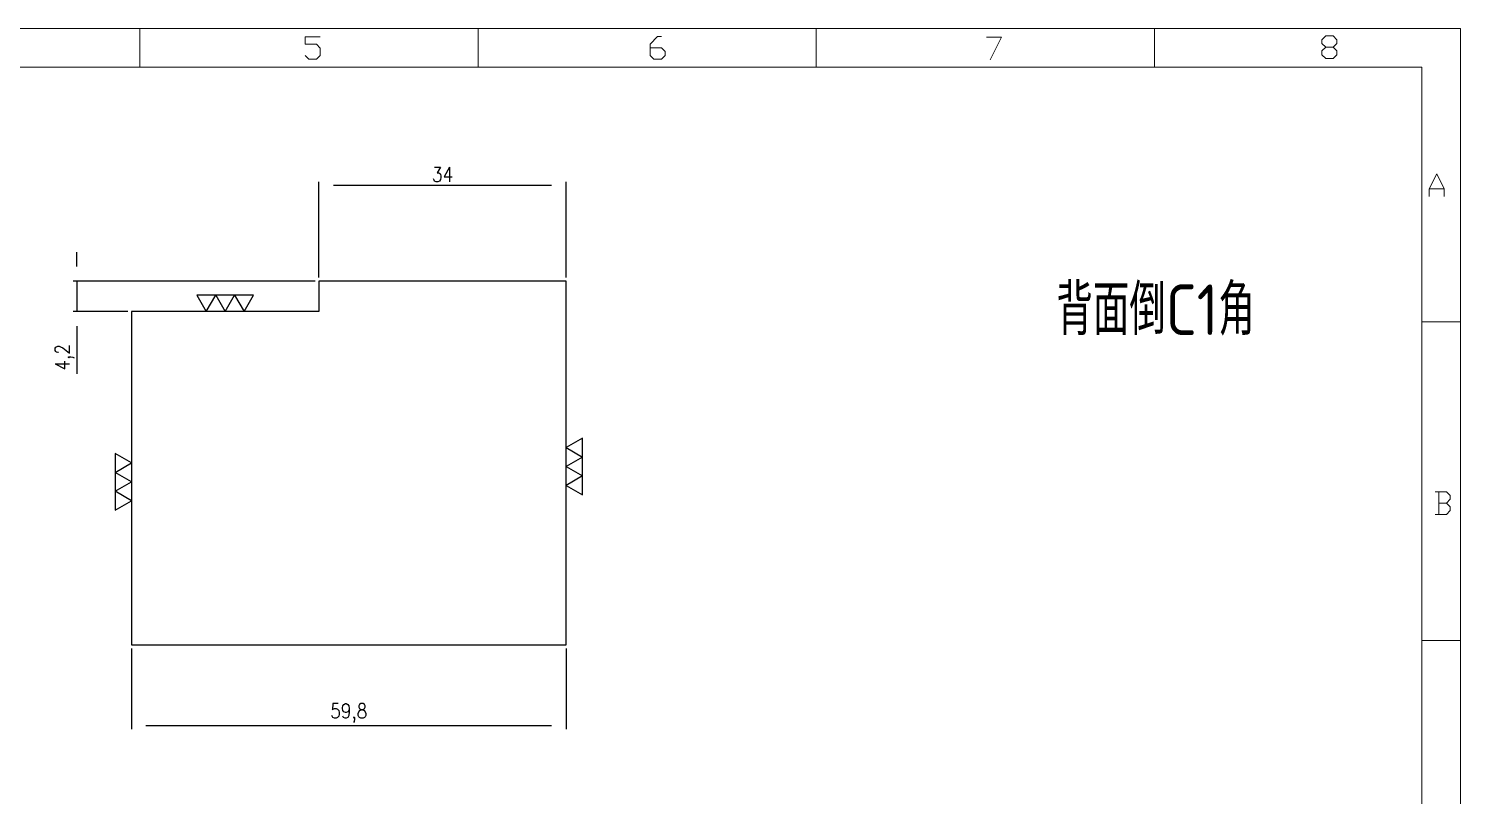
# Model space of a CAD drawing. Header units: millimetres. Extents: x 88508 to 142116, y -5268 to 20283.
# Drawn here: x 105199.8 to 105396.7, y -2931.2 to -2825.8 of the extents above; entities that cross this region are included whole.
import ezdxf
from ezdxf.enums import TextEntityAlignment as Align

# ---------------------------------------------------------------- set-up
doc = ezdxf.new("R2010")
doc.units = ezdxf.units.MM
doc.layers.add('DIM', color=4, linetype='Continuous')
doc.layers.add('TEXT', color=4, linetype='Continuous')
doc.styles.add('gbenor', font='gbenor.shx', dxfattribs={"bigfont": 'gbcbig.shx'})
doc.styles.add('GBENOR_', font='gbenor.shx', dxfattribs={"bigfont": 'gbcbig'})
doc.styles.get("Standard").update_dxf_attribs({"font": 'txt.shx', "width": 0.85, "bigfont": 'ctxt.shx'})
doc.styles.add('TXT', font='txt.shx', dxfattribs={"width": 0.8, "bigfont": 'ctxt.shx'})
doc.dimstyles.new('T-2-WX', dxfattribs={"dimtxt": 2, "dimasz": 2, "dimexe": 0.5, "dimexo": 0.5, "dimgap": 0.5, "dimtad": 1, "dimtxsty": 'Standard', "dimblk": 'OPEN30', "dimcen": 0, "dimazin": 3, "dimtfac": 1, "dimtmove": 0, "dimatfit": 3, "dimldrblk": 'OPEN30', "dimlwd": -1, "dimlwe": -1})

# ---------------------------------------------------------------- blocks, each defined once
blk = doc.blocks.new('U40')
at = {"color": 254, "lineweight": 18}
for p, q in [((0, 1783.5), (2530.2, 1783.5)), ((1265.1, 1783.5), (1265.1, 1746.5)), ((1589.1, 1783.5), (1589.1, 1746.5)), ((1913.1, 1783.5), (1913.1, 1746.5)), ((2237.1, 1783.5), (2237.1, 1746.5)), ((2530.2, 1783.5), (2530.2, 0)), ((37, 1746.5), (2493.2, 1746.5)), ((2493.2, 1746.5), (2493.2, 37)), ((2493.2, 1502.7), (2530.2, 1502.7)), ((2493.2, 1197.2), (2530.2, 1197.2))]:
    blk.add_line(p, q, dxfattribs=at)
at = {"color": 92, "lineweight": 18}
for points in [[(1423.4, 1757.7), (1427, 1754.1), (1434.2, 1754.1), (1437.8, 1757.7), (1437.8, 1764.9), (1434.2, 1768.5), (1423.4, 1768.5), (1423.4, 1775.7), (1437.8, 1775.7)], [(1753.9, 1765.1), (1764.7, 1765.1), (1768.3, 1761.5), (1768.3, 1757.9), (1764.7, 1754.3), (1757.5, 1754.3), (1753.9, 1757.9), (1753.9, 1768.7), (1761.1, 1775.9), (1764.7, 1775.9)], [(2076.2, 1775.2), (2090.6, 1775.2), (2079.8, 1753.6)], [(2408.4, 1765.7), (2412, 1762.1), (2412, 1758.5), (2408.4, 1754.9), (2401.2, 1754.9), (2397.6, 1758.5), (2397.6, 1762.1), (2401.2, 1765.7), (2408.4, 1765.7), (2412, 1769.3), (2412, 1772.9), (2408.4, 1776.5), (2401.2, 1776.5), (2397.6, 1772.9), (2397.6, 1769.3), (2401.2, 1765.7)], [(2500.4, 1622.8), (2500.4, 1630), (2507.6, 1644.4), (2514.8, 1630), (2514.8, 1622.8)], [(2500.4, 1630), (2514.8, 1630)], [(2516.9, 1329), (2520.5, 1332.6), (2520.5, 1336.2), (2516.9, 1339.8), (2506.1, 1339.8)], [(2509.7, 1339.8), (2509.7, 1318.2)], [(2506.1, 1318.2), (2516.9, 1318.2), (2520.5, 1321.8), (2520.5, 1325.4), (2516.9, 1329), (2509.7, 1329)]]:
    blk.add_lwpolyline(points, dxfattribs=at)
at = {"lineweight": 18, "style": 'GBENOR_'}
blk.add_attdef('文档路径', (2126, 386.9), '', height=17.8, dxfattribs=at)
at = {"lineweight": 20, "style": 'TXT'}
for tag, height, p in [('18-**-**', 16.3, (1866.6, 256.2)), ('客户名称', 16.1, (1741.1, 134, 0)), ('料厚:', 16.1, (1741.3, 93.2, 0))]:
    blk.add_attdef(tag, text='', height=height, dxfattribs=at).set_placement(p, align=Align.MIDDLE)
for tag, p, height in [('88888', (1850.9, 207.5), 14.9), ('材质:', (1691.2, 168, 0), 16.1), ('核准', (1869.4, 127.5, 0), 16.1), ('设计', (1868.8, 88.3, 0), 16.1), ('绘图', (1868.2, 49.1, 0), 16.1)]:
    blk.add_attdef(tag, p, '', height=height, dxfattribs=at)
for tag, p, height, width in [('3', (2234.7, 206.9), 15.8, 0.7), ('4', (2234.7, 167.4), 15.8, 0.7), ('核准日期', (2041.1, 124.2, 0), 16.1, 0.68), ('设计日期', (2041.1, 84.5, 0), 16.1, 0.68), ('1', (2251.9, 85.9), 14.6, 0.7), ('绘图日期', (2040.9, 46.4, 0), 16.1, 0.68), ('2', (2235, 49.2), 14.6, 0.7)]:
    blk.add_attdef(tag, p, '', height=height, dxfattribs=dict(at, width=width))
blk = doc.blocks.new('*D7943')
at = {"layer": 'Defpoints', "color": 0}
for p in [(105213.94, -2910.48), (105273.74, -2910.48), (105273.74, -2921.58)]:
    blk.add_point(p, dxfattribs=at)
at = {"layer": 'DIM', "color": 0}
for p, q in [((105213.94, -2910.98), (105213.94, -2922.08)), ((105273.74, -2910.98), (105273.74, -2922.08)), ((105215.94, -2921.58), (105271.74, -2921.58))]:
    blk.add_line(p, q, dxfattribs=at)
at = {"layer": 'DIM', "color": 0, "insert": (105243.84, -2919.89), "char_height": 2, "attachment_point": 5}
blk.add_mtext('59,8', dxfattribs=at)
blk = doc.blocks.new('_Open30')
blk = doc.blocks.new('*D7944')
at = {"layer": 'Defpoints', "color": 0}
for p in [(105273.74, -2847.31), (105239.74, -2860.48), (105273.74, -2860.48)]:
    blk.add_point(p, dxfattribs=at)
at = {"layer": 'DIM', "color": 0}
for p, q in [((105239.74, -2859.98), (105239.74, -2846.81)), ((105273.74, -2859.98), (105273.74, -2846.81)), ((105241.74, -2847.31), (105271.74, -2847.31))]:
    blk.add_line(p, q, dxfattribs=at)
at = {"layer": 'DIM', "color": 0, "insert": (105256.74, -2845.81), "char_height": 2, "attachment_point": 5}
blk.add_mtext('34', dxfattribs=at)
blk = doc.blocks.new('*D7945')
at = {"layer": 'Defpoints', "color": 0}
for p in [(105239.74, -2860.48), (105206.45, -2864.67), (105213.94, -2864.67)]:
    blk.add_point(p, dxfattribs=at)
at = {"layer": 'DIM', "color": 0}
for p, q in [((105206.45, -2858.48), (105206.45, -2856.48)), ((105239.24, -2860.48), (105205.95, -2860.48)), ((105206.45, -2860.48), (105206.45, -2864.67)), ((105213.44, -2864.67), (105205.95, -2864.67)), ((105206.45, -2866.67), (105206.45, -2873.24))]:
    blk.add_line(p, q, dxfattribs=at)
at = {"layer": 'DIM', "color": 0, "insert": (105204.76, -2870.96), "char_height": 2, "attachment_point": 5, "rotation": 90}
blk.add_mtext('4,2', dxfattribs=at)

msp = doc.modelspace()

# ---------------------------------------------------------------- linework, layer by layer
at = {"layer": 'TEXT', "color": 2}
msp.add_lwpolyline([(105239.744, -2864.675), (105213.944, -2864.675), (105213.944, -2910.478), (105273.744, -2910.478), (105273.744, -2860.478), (105239.744, -2860.478)], close=True, dxfattribs=at)
at = {"layer": 'TEXT'}
for points in [[(105222.947, -2862.425), (105224.246, -2864.675), (105225.545, -2862.425), (105226.844, -2864.675), (105228.143, -2862.425), (105229.442, -2864.675), (105230.741, -2862.425), (105222.947, -2862.425)], [(105275.994, -2882.08), (105273.744, -2883.379), (105275.994, -2884.678), (105273.744, -2885.978), (105275.994, -2887.277), (105273.744, -2888.576), (105275.994, -2889.875), (105275.994, -2882.08)], [(105211.694, -2891.973), (105213.944, -2890.674), (105211.694, -2889.375), (105213.944, -2888.076), (105211.694, -2886.777), (105213.944, -2885.478), (105211.694, -2884.179), (105211.694, -2891.973)]]:
    msp.add_lwpolyline(points, close=True, dxfattribs=at)

# ---------------------------------------------------------------- block references
at = {"ltscale": 3, "xscale": 0.1435432913879779, "yscale": 0.1435432913879779, "zscale": 0.1435432913879779}
msp.add_blockref('U40', (105033.521, -3081.771), dxfattribs=at)

# ---------------------------------------------------------------- texts
at = {"layer": 'TEXT', "color": 4, "lineweight": 18, "style": 'gbenor'}
msp.add_text('背面倒C1角', height=6.9635, dxfattribs=at).set_placement((105341.16, -2867.901))

# ---------------------------------------------------------------- dimensions: what is measured, and where the dimension line sits
at = {"layer": 'DIM'}
for base, p1, p2, picture, middle in [((105273.744, -2847.311), (105239.744, -2860.478), (105273.744, -2860.478), '*D7944', (105256.744, -2845.811)), ((105273.744, -2921.577), (105213.944, -2910.478), (105273.744, -2910.478), '*D7943', (105243.844, -2919.886))]:
    dim = msp.add_linear_dim(base=base, p1=p1, p2=p2, dimstyle='T-2-WX', dxfattribs=at)
    dim.commit()
    dim.dimension.update_dxf_attribs({"geometry": picture, "text_midpoint": middle})
dim = msp.add_linear_dim(base=(105206.449, -2864.675), p1=(105239.744, -2860.478), p2=(105213.944, -2864.675), angle=270, dimstyle='T-2-WX', dxfattribs=at)
dim.commit()
dim.dimension.update_dxf_attribs({"geometry": '*D7945', "text_midpoint": (105204.758, -2870.955)})

doc.saveas('drawing.dxf')
